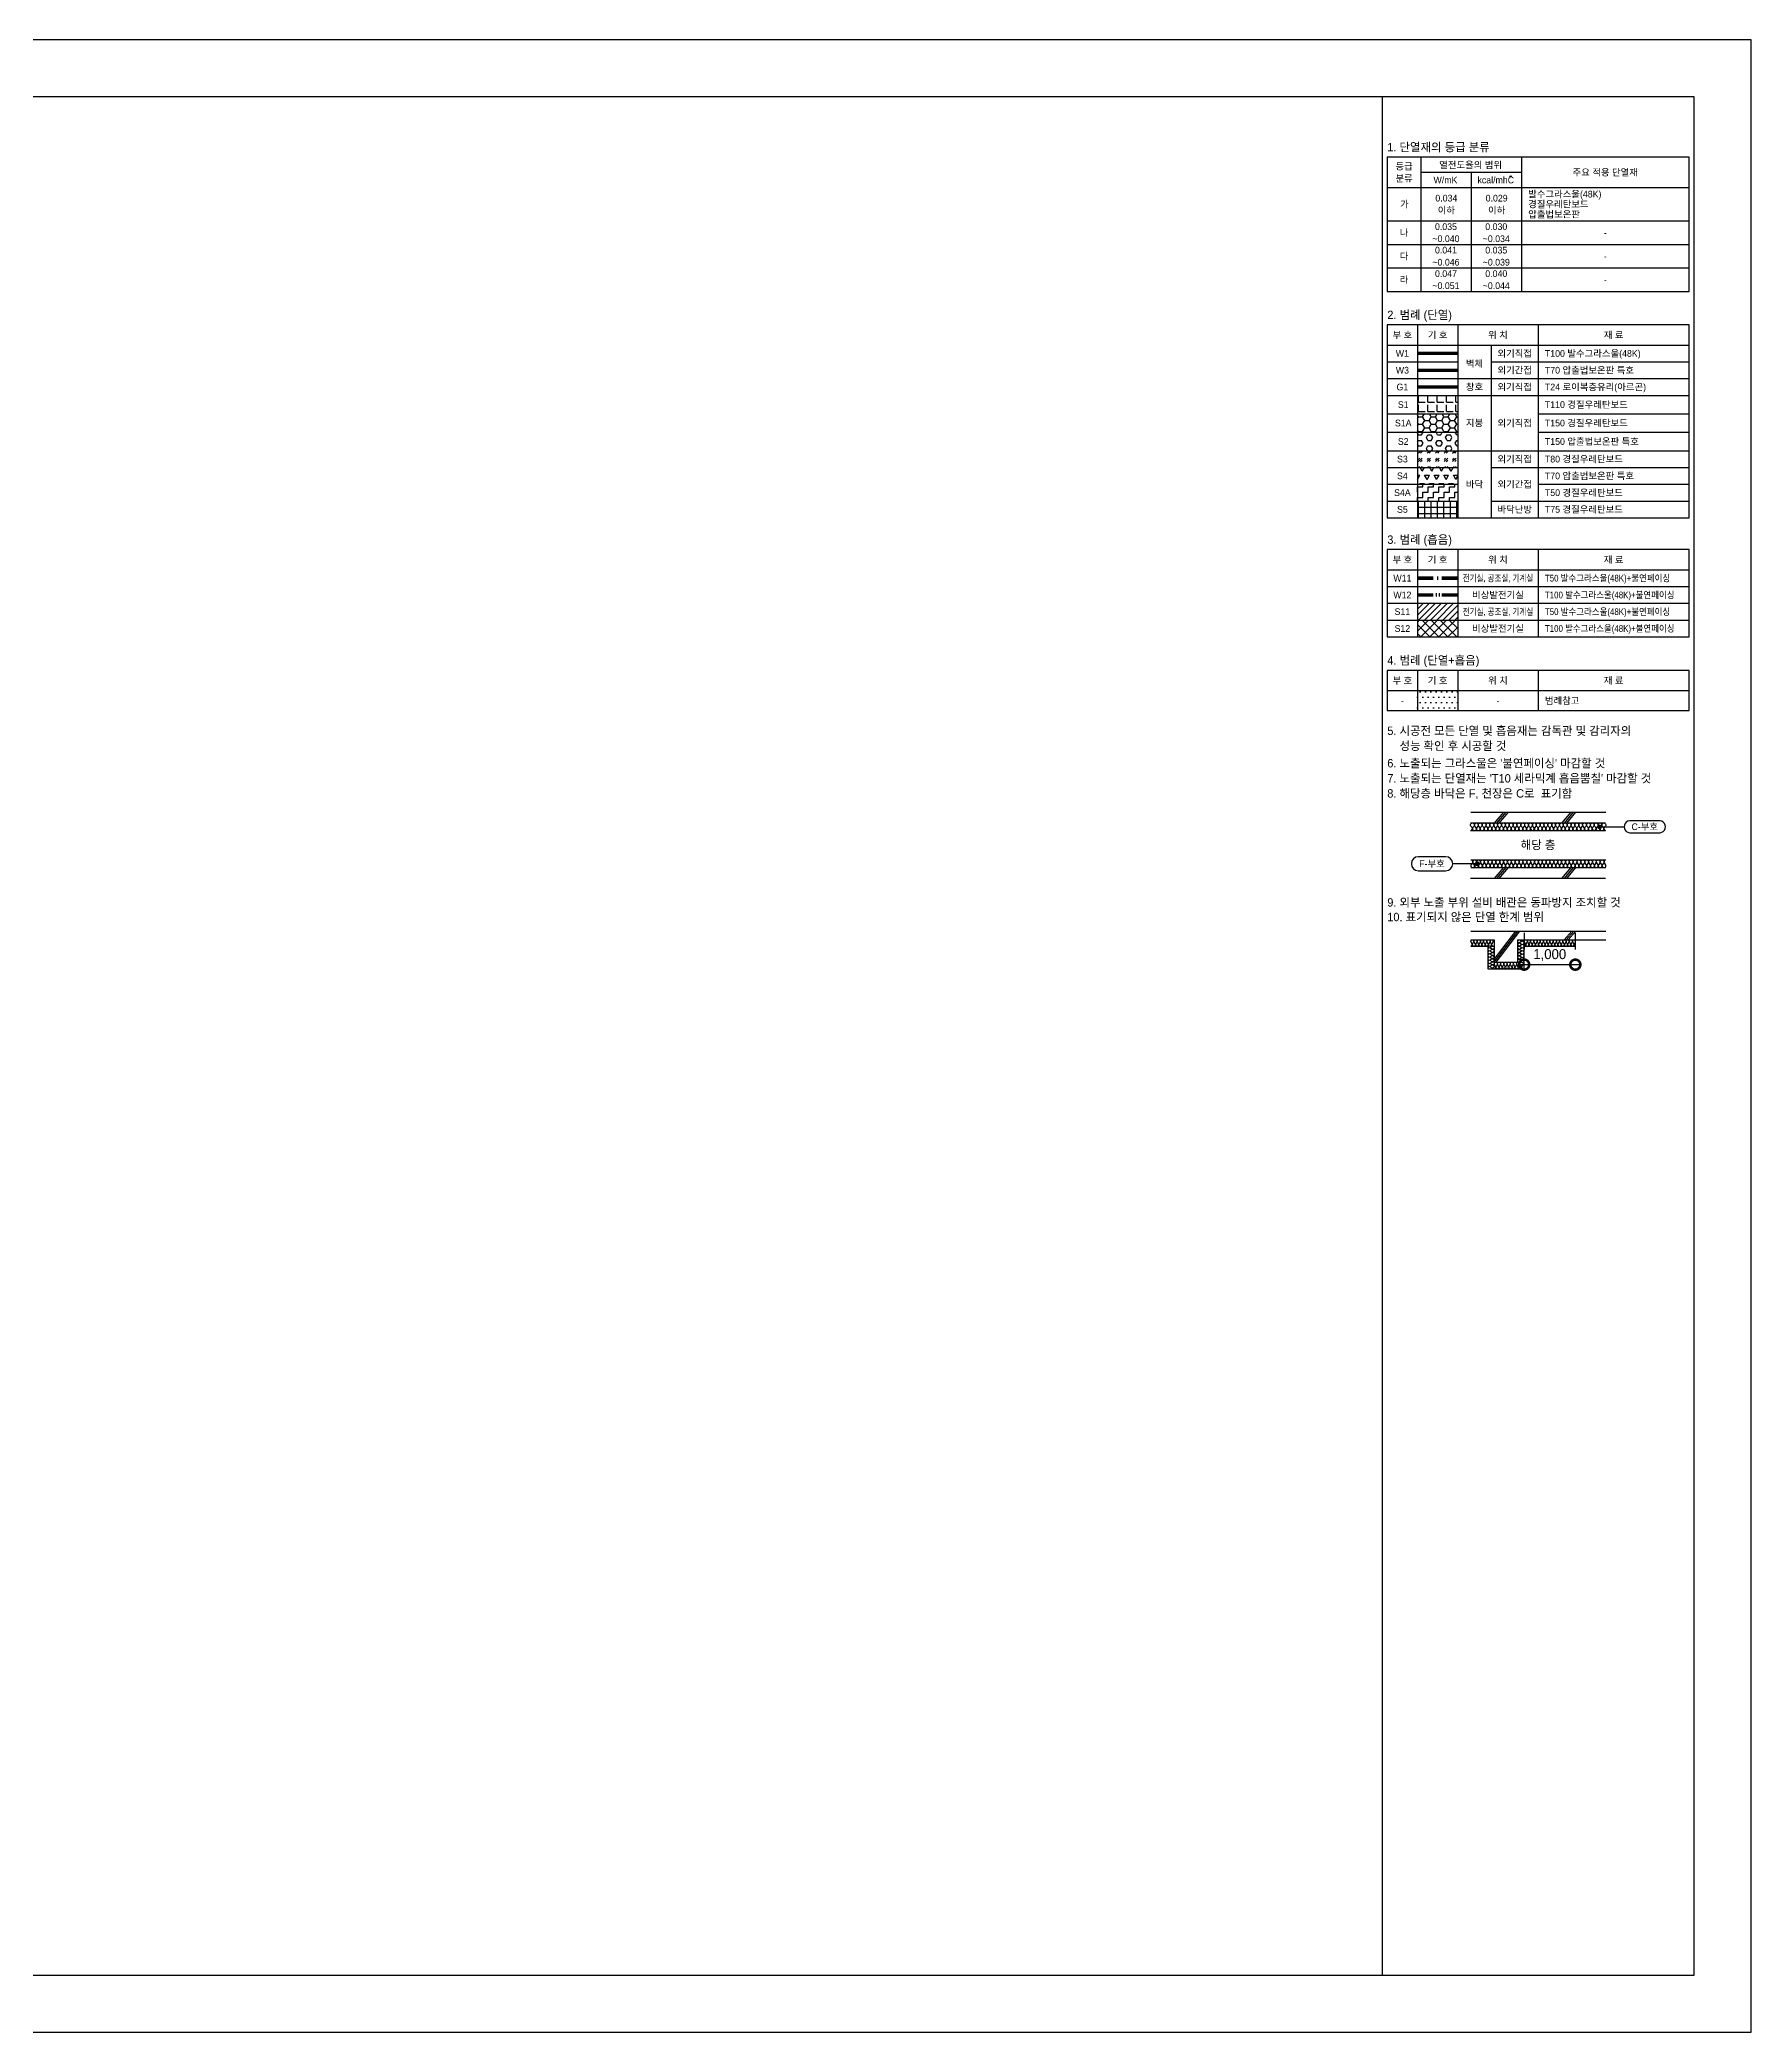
# Model space of a CAD drawing. Header units: millimetres. Extents: x -180 to 841, y -190 to 594.
# Drawn here: x 331 to 841, y 0 to 594 of the extents above; entities that cross this region are included whole.
import ezdxf
from ezdxf.enums import TextEntityAlignment as Align

# ---------------------------------------------------------------- set-up
doc = ezdxf.new("R2010")
doc.units = ezdxf.units.MM
doc.linetypes.add('200-06.단열흡음계획도$0$HIDDEN', pattern=[9.525, 6.35, -3.175])
doc.linetypes.add('ISO10W100', pattern=[18, 12, -3, 0, -3])
for name, color, linetype in [('(지붕 직접 T180 페놀릭폼)', 6, 'Continuous'), ('4', 4, 'Continuous'), ('7', 7, 'Continuous'), ('A-DIM', 7, 'Continuous'), ('A-HAT', 8, 'Continuous'), ('A-ln', 6, 'Continuous'), ('A-TEXT-NOTE', 7, 'Continuous'), ('CON', 2, 'Continuous'), ('G1', 4, 'Continuous'), ('S1 (지붕 직접 T110 경질우레탄보드)', 6, 'Continuous'), ('S11 (흡음 T50 그라스울)', 6, 'Continuous'), ('S12 (흡음 T100 그라스울)', 6, 'Continuous'), ('S3A (바닥 직접 T30 경질우레탄보드)', 6, 'Continuous'), ('S4 (바닥 간접 T70 압출법보온판 특호)', 6, 'Continuous'), ('S5 (바닥 간접 T90 T45 경질우레탄보드)', 6, 'Continuous'), ('S6 (층간 난방 T90 PF보드)', 6, 'Continuous'), ('W1 (벽 직접 T100 그라스울)', 2, 'Continuous'), ('W11 (벽 흡음 T50 그라스울)', 3, 'Continuous'), ('W3 (간접 T60압출법보온판))', 2, 'Continuous')]:
    doc.layers.add(name, color=color, linetype=linetype)
doc.layers.add('NOPLOT', color=193, linetype='Continuous', plot=False)
doc.styles.add('200-06.단열흡음계획도$0$Gtx', font='')
doc.styles.add('Gdim', font='')
doc.styles.add('Gtx', font='')
doc.styles.get('200-06.단열흡음계획도$0$Gtx').set_extended_font_data('Dotum')
doc.styles.get('Gdim').set_extended_font_data('Dotum')
doc.styles.get('Gtx').set_extended_font_data('Dotum')

# ---------------------------------------------------------------- blocks, each defined once
blk = doc.blocks.new('_DotSmall')
at = {"color": 0, "linetype": 'ByBlock', "const_width": 0.5}
blk.add_lwpolyline([(-0.0625, 0, 1), (0.0625, 0, 1)], format="xyb", close=True, dxfattribs=at)

msp = doc.modelspace()

# ---------------------------------------------------------------- hatches: boundary and pattern name
at = {"layer": '(지붕 직접 T180 페놀릭폼)', "ltscale": 100, "transparency": 33554687}
h = msp.add_hatch(dxfattribs=at)
h.set_pattern_fill('DOTS', color=256)
h.set_pattern_definition([(0, (-300000, 47015), (0.79375, 1.5875), [0, -1.5875])])
h.paths.add_polyline_path([(753.5, 400), (741.5, 400), (741.5, 394), (753.5, 394)])
at = {"layer": 'A-TEXT-NOTE'}
h = msp.add_hatch(color=256, dxfattribs=at)
edge = h.paths.add_edge_path()
edge.add_arc((795.77, 359.39), 0.563, 180, 540)
h = msp.add_hatch(color=256, dxfattribs=at)
edge = h.paths.add_edge_path()
edge.add_arc((759.34, 348.36), 0.563, 0, 360, ccw=False)
at = {"layer": 'S1 (지붕 직접 T110 경질우레탄보드)', "ltscale": 100}
h = msp.add_hatch(dxfattribs=at)
h.set_pattern_fill('ANGLE', color=256, scale=0.4)
h.set_pattern_definition([(0, (741.7766, 485.9358), (0, 2.794), [2.032, -0.762]), (90, (741.7766, 485.9358), (-2.794, 2e-16), [2.032, -0.762])])
h.paths.add_polyline_path([(753.5, 488), (741.5, 488), (741.5, 482.5), (753.5, 482.5)])
h = msp.add_hatch(dxfattribs=at)
h.set_pattern_fill('HONEY', color=256, scale=0.4)
h.set_pattern_definition([(0, (741.7766, 468.4358), (1.905, 1.09985), [1.27, -2.54]), (120, (741.7766, 468.4358), (-1.905, 1.09985), [1.27, -2.54]), (60, (741.7766, 468.4358), (4e-09, 2.199705), [-2.54, 1.27])])
h.paths.add_polyline_path([(753.5, 482.5), (741.5, 482.5), (741.5, 477), (753.5, 477)])
h = msp.add_hatch(dxfattribs=at)
h.set_pattern_fill('HEX', color=256, scale=0.3)
h.set_pattern_definition([(0, (741.7766, 472.9358), (0, 1.64978), [0.9525, -1.905]), (120, (741.7766, 472.9358), (-1.42875, -0.8249), [0.9525, -1.905]), (60, (742.7291, 472.9358), (-1.42875, 0.8249), [0.9525, -1.905])])
h.paths.add_polyline_path([(753.5, 477), (741.5, 477), (741.5, 471.5), (753.5, 471.5)])
at = {"layer": 'S11 (흡음 T50 그라스울)', "ltscale": 100, "transparency": 33554687}
h = msp.add_hatch(dxfattribs=at)
h.set_pattern_fill('ANSI31', color=256, scale=0.4)
h.set_pattern_definition([(45, (9e-13, 24), (-0.8980256, 0.8980256), [])])
h.paths.add_polyline_path([(753.5, 426), (741.5, 426), (741.5, 421), (753.5, 421)])
at = {"layer": 'S12 (흡음 T100 그라스울)', "ltscale": 100, "transparency": 33554687}
h = msp.add_hatch(dxfattribs=at)
h.set_pattern_fill('ANSI37', color=256, scale=0.6)
h.set_pattern_definition([(45, (-300000, -112975), (-1.347038418, 1.347038418), []), (135, (-300000, -112975), (-1.347038418, -1.347038418), [])])
h.paths.add_polyline_path([(753.5, 421), (741.5, 421), (741.5, 416), (753.5, 416)])
at = {"layer": 'S3A (바닥 직접 T30 경질우레탄보드)', "ltscale": 100, "transparency": 33554687}
h = msp.add_hatch(dxfattribs=at)
h.set_pattern_fill('GOST_GLASS', color=256, scale=0.3)
h.set_pattern_definition([(45, (746.9011, 396.9794), (2.545584, 0), [1.5, -2.1]), (45, (747.5375, 396.9794), (2.545584, 0), [0.6, -3]), (45, (746.9011, 397.6158), (2.545584, 0), [0.6, -3])])
h.paths.add_polyline_path([(741.5, 471.5), (753.5, 471.5), (753.5, 466.5), (741.5, 466.5)])
at = {"layer": 'S4 (바닥 간접 T70 압출법보온판 특호)', "ltscale": 100}
h = msp.add_hatch(dxfattribs=at)
h.set_pattern_fill('TRIANG', color=256, scale=0.3)
h.set_pattern_definition([(60, (741.5, 458), (-1.42875, 2.47467), [1.42875, -1.42875]), (120, (741.5, 458), (-2.8575, 2e-09), [1.42875, -1.42875]), (0, (740.7856, 459.2373), (1.42875, 2.47467), [1.42875, -1.42875])])
h.paths.add_polyline_path([(753.5, 466.5), (741.5, 466.5), (741.5, 461.5), (753.5, 461.5)])
at = {"layer": 'S5 (바닥 간접 T90 T45 경질우레탄보드)', "ltscale": 100, "transparency": 33554687}
h = msp.add_hatch(dxfattribs=at)
h.set_pattern_fill('ZIGZAG', color=256, scale=0.5)
h.set_pattern_definition([(0, (741.5, 448), (1.5875, 1.5875), [1.5875, -1.5875]), (90, (743.0875, 448), (-1.5875, 1.5875), [1.5875, -1.5875])])
h.paths.add_polyline_path([(753.5, 461.5), (741.5, 461.5), (741.5, 456.5), (753.5, 456.5)])
at = {"layer": 'S6 (층간 난방 T90 PF보드)', "ltscale": 100}
h = msp.add_hatch(dxfattribs=at)
h.set_pattern_fill('NET', color=256, scale=0.6)
h.set_pattern_definition([(0, (747.5, 458.5), (0, 1.905), []), (90, (747.5, 458.5), (-1.905, 1e-16), [])])
h.paths.add_polyline_path([(753.5, 456.5), (741.5, 456.5), (741.5, 451.5), (753.5, 451.5)])

# ---------------------------------------------------------------- linework, layer by layer
at = {"layer": '4'}
for p, q in [((742.5, 554.5), (772.5, 554.5)), ((757.5, 554.5), (757.5, 519)), ((732.5, 540), (822.5, 540)), ((732.5, 533), (822.5, 533)), ((732.5, 526), (822.5, 526)), ((763.5, 503), (763.5, 451.5)), ((732.5, 498), (753.5, 498)), ((763.5, 498), (822.5, 498)), ((732.5, 493), (822.5, 493)), ((732.5, 482.5), (753.5, 482.5)), ((777.5, 482.5), (822.5, 482.5)), ((732.5, 477), (753.5, 477)), ((777.5, 477), (822.5, 477)), ((732.5, 471.5), (753.5, 471.5)), ((753.5, 471.5), (822.5, 471.5)), ((732.5, 466.5), (753.5, 466.5)), ((763.5, 466.5), (822.5, 466.5)), ((763.5, 466.5), (822.5, 466.5)), ((732.5, 461.5), (753.5, 461.5)), ((777.5, 461.5), (822.5, 461.5)), ((732.5, 456.5), (753.5, 456.5)), ((732.5, 451.5), (753.5, 451.5)), ((763.5, 456.5), (822.5, 456.5)), ((763.5, 451.5), (822.5, 451.5)), ((732.5, 431), (822.5, 431)), ((732.5, 421), (822.5, 421))]:
    msp.add_line(p, q, dxfattribs=at)
at = {"layer": '7'}
for p, q in [((742.5, 559), (742.5, 519)), ((772.5, 559), (772.5, 519)), ((732.5, 550), (822.5, 550)), ((741.5, 509), (741.5, 451.5)), ((753.5, 509), (753.5, 451.5)), ((777.5, 509), (777.5, 451.5)), ((732.5, 503), (822.5, 503)), ((777.5, 498), (822.5, 498)), ((732.5, 488), (822.5, 488)), ((741.5, 442), (741.5, 416)), ((753.5, 442), (753.5, 416)), ((777.5, 442), (777.5, 416)), ((732.5, 436), (822.5, 436)), ((732.5, 426), (822.5, 426)), ((732.5, 416), (822.5, 416)), ((741.5, 406), (741.5, 394)), ((753.5, 406), (753.5, 394)), ((777.5, 406), (777.5, 394)), ((732.5, 400), (822.5, 400))]:
    msp.add_line(p, q, dxfattribs=at)
for points in [[(732.5, 519), (822.5, 519), (822.5, 559), (732.5, 559)], [(732.5, 451.5), (822.5, 451.5), (822.5, 509), (732.5, 509)], [(732.5, 394), (822.5, 394), (822.5, 406), (732.5, 406)]]:
    msp.add_lwpolyline(points, close=True, dxfattribs=at)
msp.add_lwpolyline([(822.5, 416), (822.5, 442), (732.5, 442), (732.5, 416)], dxfattribs=at)
at = {"layer": 'A-DIM', "color": 1}
for p, q in [((773.31, 327.79), (773.31, 322.78)), ((788.57, 327.79), (788.57, 322.78)), ((771.81, 318.28), (790.07, 318.28))]:
    msp.add_line(p, q, dxfattribs=at)
at = {"layer": 'A-HAT', "color": 8}
for p, q in [((764.48, 360.48), (767.23, 363.71)), ((765.19, 360.48), (767.93, 363.71)), ((765.89, 360.48), (768.64, 363.71)), ((784.59, 360.48), (787.34, 363.71)), ((785.3, 360.48), (788.04, 363.71)), ((786, 360.48), (788.75, 363.71)), ((764.48, 343.98), (767.23, 347.21)), ((765.19, 343.98), (767.93, 347.21)), ((765.89, 343.98), (768.64, 347.21)), ((784.59, 343.98), (787.34, 347.21)), ((785.3, 343.98), (788.04, 347.21)), ((786, 343.98), (788.75, 347.21)), ((764.36, 318.99), (771.39, 328.29)), ((764.36, 319.83), (770.8, 328.29)), ((764.95, 318.99), (771.98, 328.29)), ((785.27, 325.71), (787.56, 328.29)), ((785.86, 325.71), (788.15, 328.29)), ((786.45, 325.71), (788.74, 328.29))]:
    msp.add_line(p, q, dxfattribs=at)
at = {"layer": 'A-HAT'}
for points in [[(757.34, 358.23, 0.618034), (757.8, 359.15), (757.45, 359.61, -2), (758.38, 359.61), (758.03, 359.15, 2), (758.95, 359.15), (758.61, 359.61, -2), (759.53, 359.61), (759.18, 359.15, 2), (760.1, 359.15), (759.76, 359.61, -2), (760.68, 359.61), (760.33, 359.15, 2), (761.26, 359.15), (760.91, 359.61, -2), (761.83, 359.61), (761.49, 359.15, 2), (762.41, 359.15), (762.06, 359.61, -2), (762.98, 359.61), (762.64, 359.15, 2), (763.56, 359.15), (763.21, 359.61, -2), (764.14, 359.61), (763.79, 359.15, 2), (764.71, 359.15), (764.37, 359.61, -2), (765.29, 359.61), (764.94, 359.15, 2), (765.86, 359.15), (765.52, 359.61, -2), (766.44, 359.61), (766.09, 359.15, 2), (767.02, 359.15), (766.67, 359.61, -2), (767.59, 359.61), (767.25, 359.15, 2), (768.17, 359.15), (767.82, 359.61, -2), (768.74, 359.61), (768.4, 359.15, 2), (769.32, 359.15), (768.97, 359.61, -2), (769.9, 359.61), (769.55, 359.15, 2), (770.47, 359.15), (770.13, 359.61, -2), (771.05, 359.61), (770.7, 359.15, 2), (771.62, 359.15), (771.28, 359.61, -2), (772.2, 359.61), (771.85, 359.15, 2), (772.78, 359.15), (772.43, 359.61, -2), (773.35, 359.61), (773.01, 359.15, 2), (773.93, 359.15), (773.58, 359.61, -2), (774.5, 359.61), (774.16, 359.15, 2), (775.08, 359.15), (774.73, 359.61, -2), (775.66, 359.61), (775.31, 359.15, 0.618034), (775.77, 358.23, 0.618034), (776.23, 359.15), (775.89, 359.61, -2), (776.81, 359.61), (776.46, 359.15, 2), (777.38, 359.15), (777.04, 359.61, -2), (777.96, 359.61), (777.61, 359.15, 2), (778.54, 359.15), (778.19, 359.61, -2), (779.11, 359.61), (778.77, 359.15, 2), (779.69, 359.15), (779.34, 359.61, -2), (780.26, 359.61), (779.92, 359.15, 2), (780.84, 359.15), (780.49, 359.61, -2), (781.42, 359.61), (781.07, 359.15, 2), (781.99, 359.15), (781.65, 359.61, -2), (782.57, 359.61), (782.22, 359.15, 2), (783.14, 359.15), (782.8, 359.61, -2), (783.72, 359.61), (783.37, 359.15, 2), (784.3, 359.15), (783.95, 359.61, -2), (784.87, 359.61), (784.53, 359.15, 2), (785.45, 359.15), (785.1, 359.61, -2), (786.02, 359.61), (785.68, 359.15, 2), (786.6, 359.15), (786.25, 359.61, -2), (787.18, 359.61), (786.83, 359.15, 2), (787.75, 359.15), (787.41, 359.61, -2), (788.33, 359.61), (787.98, 359.15, 2), (788.9, 359.15), (788.56, 359.61, -2), (789.48, 359.61), (789.13, 359.15, 2), (790.06, 359.15), (789.71, 359.61, -2), (790.63, 359.61), (790.29, 359.15, 2), (791.21, 359.15), (790.86, 359.61, -2), (791.78, 359.61), (791.44, 359.15, 2), (792.36, 359.15), (792.01, 359.61, -2), (792.94, 359.61), (792.59, 359.15, 2), (793.51, 359.15), (793.17, 359.61, -2), (794.09, 359.61), (793.74, 359.15, 0.618034), (794.2, 358.23, 0.618034), (794.66, 359.15), (794.32, 359.61, -2), (795.24, 359.61), (794.89, 359.15, 2), (795.82, 359.15), (795.47, 359.61, -2), (796.39, 359.61), (796.05, 359.15, 2), (796.97, 359.15), (796.62, 359.61, -2), (797.54, 359.61), (797.2, 359.15, 0.584256), (797.6, 358.23)], [(757.4, 349.51, -0.618034), (757.86, 348.59), (757.51, 348.13, 2), (758.43, 348.13), (758.09, 348.59, -2), (759.01, 348.59), (758.67, 348.13, 2), (759.59, 348.13), (759.24, 348.59, -2), (760.16, 348.59), (759.82, 348.13, 2), (760.74, 348.13), (760.39, 348.59, -2), (761.31, 348.59), (760.97, 348.13, 2), (761.89, 348.13), (761.55, 348.59, -2), (762.47, 348.59), (762.12, 348.13, 2), (763.04, 348.13), (762.7, 348.59, -2), (763.62, 348.59), (763.27, 348.13, 2), (764.19, 348.13), (763.85, 348.59, -2), (764.77, 348.59), (764.43, 348.13, 2), (765.35, 348.13), (765, 348.59, -2), (765.92, 348.59), (765.58, 348.13, 2), (766.5, 348.13), (766.15, 348.59, -2), (767.07, 348.59), (766.73, 348.13, 2), (767.65, 348.13), (767.31, 348.59, -2), (768.23, 348.59), (767.88, 348.13, 2), (768.8, 348.13), (768.46, 348.59, -2), (769.38, 348.59), (769.03, 348.13, 2), (769.95, 348.13), (769.61, 348.59, -2), (770.53, 348.59), (770.19, 348.13, 2), (771.11, 348.13), (770.76, 348.59, -2), (771.68, 348.59), (771.34, 348.13, 2), (772.26, 348.13), (771.91, 348.59, -2), (772.83, 348.59), (772.49, 348.13, 2), (773.41, 348.13), (773.07, 348.59, -2), (773.99, 348.59), (773.64, 348.13, 2), (774.56, 348.13), (774.22, 348.59, -2), (775.14, 348.59), (774.79, 348.13, 2), (775.71, 348.13), (775.37, 348.59, -0.618034), (775.83, 349.51, -0.618034), (776.29, 348.59), (775.95, 348.13, 2), (776.87, 348.13), (776.52, 348.59, -2), (777.44, 348.59), (777.1, 348.13, 2), (778.02, 348.13), (777.67, 348.59, -2), (778.59, 348.59), (778.25, 348.13, 2), (779.17, 348.13), (778.83, 348.59, -2), (779.75, 348.59), (779.4, 348.13, 2), (780.32, 348.13), (779.98, 348.59, -2), (780.9, 348.59), (780.55, 348.13, 2), (781.47, 348.13), (781.13, 348.59, -2), (782.05, 348.59), (781.71, 348.13, 2), (782.63, 348.13), (782.28, 348.59, -2), (783.2, 348.59), (782.86, 348.13, 2), (783.78, 348.13), (783.43, 348.59, -2), (784.35, 348.59), (784.01, 348.13, 2), (784.93, 348.13), (784.59, 348.59, -2), (785.51, 348.59), (785.16, 348.13, 2), (786.08, 348.13), (785.74, 348.59, -2), (786.66, 348.59), (786.31, 348.13, 2), (787.23, 348.13), (786.89, 348.59, -2), (787.81, 348.59), (787.47, 348.13, 2), (788.39, 348.13), (788.04, 348.59, -2), (788.96, 348.59), (788.62, 348.13, 2), (789.54, 348.13), (789.19, 348.59, -2), (790.11, 348.59), (789.77, 348.13, 2), (790.69, 348.13), (790.35, 348.59, -2), (791.27, 348.59), (790.92, 348.13, 2), (791.84, 348.13), (791.5, 348.59, -2), (792.42, 348.59), (792.07, 348.13, 2), (792.99, 348.13), (792.65, 348.59, -2), (793.57, 348.59), (793.23, 348.13, 2), (794.15, 348.13), (793.8, 348.59, -0.618034), (794.26, 349.51, -0.618034), (794.72, 348.59), (794.38, 348.13, 2), (795.3, 348.13), (794.95, 348.59, -2), (795.87, 348.59), (795.53, 348.13, 2), (796.45, 348.13), (796.11, 348.59, -2), (797.03, 348.59), (796.68, 348.13, 2), (797.6, 348.13), (797.26, 348.59, -0.584256), (797.66, 349.51)], [(757.37, 323.79, 0.618034), (757.76, 324.56), (757.47, 324.94, -2), (758.24, 324.94), (757.95, 324.56, 2), (758.72, 324.56), (758.43, 324.94, -2), (759.2, 324.94), (758.91, 324.56, 2), (759.68, 324.56), (759.39, 324.94, -2), (760.16, 324.94), (759.87, 324.56, 2), (760.64, 324.56), (760.35, 324.94, -2), (761.12, 324.94), (760.83, 324.56, 2), (761.6, 324.56), (761.31, 324.94, -2), (762.08, 324.94), (761.79, 324.56, 2), (762.56, 324.56), (762.27, 324.94, -2), (763.04, 324.94), (762.75, 324.56, 2), (763.52, 324.56), (763.23, 324.94, -2), (764, 324.94), (763.71, 324.56, 0.618034), (764.09, 323.79, 0.618034)], [(762.49, 323.79, 0.618034), (763.24, 323.42), (763.61, 323.7, -2), (763.61, 322.95), (763.24, 323.23, 2), (763.24, 322.48), (763.61, 322.76, -2), (763.61, 322.02), (763.24, 322.3, 2), (763.24, 321.55), (763.61, 321.83, -2), (763.61, 321.08), (763.24, 321.36, 2), (763.24, 320.62), (763.61, 320.9, -2), (763.61, 320.15), (763.24, 320.43, 2), (763.24, 319.68), (763.61, 319.96, -2), (763.61, 319.22), (763.24, 319.5, 2), (763.24, 318.75), (763.61, 319.03, -2), (763.61, 318.28), (763.24, 318.56, 2), (763.24, 317.82), (763.61, 318.1, -2), (763.61, 317.35), (763.24, 317.63, 0.618034), (762.49, 317.26, 0.618034)], [(773.31, 318.99, 0.618034), (772.54, 319.38), (772.16, 319.09, -2), (772.16, 319.86), (772.54, 319.57, 2), (772.54, 320.34), (772.16, 320.05, -2), (772.16, 320.82), (772.54, 320.53, 2), (772.54, 321.3), (772.16, 321.01, -2), (772.16, 321.78), (772.54, 321.49, 2), (772.54, 322.26), (772.16, 321.97, -2), (772.16, 322.74), (772.54, 322.45, 2), (772.54, 323.22), (772.16, 322.93, -2), (772.16, 323.7), (772.54, 323.41, 2), (772.54, 324.18), (772.16, 323.89, -2), (772.16, 324.66), (772.54, 324.37, 2), (772.54, 325.14), (772.16, 324.85, -2), (772.16, 325.62), (772.54, 325.33, 0.618034), (773.31, 325.71, 0.618034)], [(773.31, 323.79, 0.618034), (773.7, 324.56), (773.41, 324.94, -2), (774.18, 324.94), (773.89, 324.56, 2), (774.66, 324.56), (774.37, 324.94, -2), (775.14, 324.94), (774.85, 324.56, 2), (775.62, 324.56), (775.33, 324.94, -2), (776.1, 324.94), (775.81, 324.56, 2), (776.58, 324.56), (776.29, 324.94, -2), (777.06, 324.94), (776.77, 324.56, 2), (777.54, 324.56), (777.25, 324.94, -2), (778.02, 324.94), (777.73, 324.56, 2), (778.5, 324.56), (778.21, 324.94, -2), (778.98, 324.94), (778.69, 324.56, 2), (779.46, 324.56), (779.17, 324.94, -2), (779.94, 324.94), (779.65, 324.56, 2), (780.42, 324.56), (780.13, 324.94, -2), (780.9, 324.94), (780.61, 324.56, 2), (781.38, 324.56), (781.09, 324.94, -2), (781.86, 324.94), (781.57, 324.56, 2), (782.34, 324.56), (782.05, 324.94, -2), (782.82, 324.94), (782.53, 324.56, 2), (783.3, 324.56), (783.01, 324.94, -2), (783.78, 324.94), (783.49, 324.56, 2), (784.26, 324.56), (783.97, 324.94, -2), (784.74, 324.94), (784.45, 324.56, 2), (785.22, 324.56), (784.93, 324.94, -2), (785.7, 324.94), (785.41, 324.56, 2), (786.18, 324.56), (785.89, 324.94, -2), (786.66, 324.94), (786.37, 324.56, 2), (787.14, 324.56), (786.85, 324.94, -2), (787.62, 324.94), (787.33, 324.56, 2), (788.1, 324.56), (787.81, 324.94, -0.994362), (788.57, 325.52, -0.994362)], [(788.57, 324.94), (788.29, 324.56, 0.548238), (788.57, 323.8)], [(764.36, 317.07, 0.618034), (764.75, 317.84), (764.46, 318.23, -2), (765.23, 318.23), (764.94, 317.84, 2), (765.71, 317.84), (765.42, 318.23, -2), (766.19, 318.23), (765.9, 317.84, 2), (766.67, 317.84), (766.38, 318.23, -2), (767.15, 318.23), (766.86, 317.84, 2), (767.63, 317.84), (767.34, 318.23, -2), (768.11, 318.23), (767.82, 317.84, 2), (768.59, 317.84), (768.3, 318.23, -2), (769.07, 318.23), (768.78, 317.84, 2), (769.55, 317.84), (769.26, 318.23, -2), (770.03, 318.23), (769.74, 317.84, 2), (770.51, 317.84), (770.22, 318.23, -2), (770.99, 318.23), (770.7, 317.84, 2), (771.47, 317.84), (771.18, 318.23, -2), (771.95, 318.23), (771.66, 317.84, 2), (772.43, 317.84), (772.14, 318.23, -2), (772.91, 318.23), (772.62, 317.84, 0.618034), (773, 317.07, 0.618034)]]:
    msp.add_lwpolyline(points, format="xyb", dxfattribs=at)
at = {"layer": 'A-ln'}
for p, q in [((757.34, 358.23), (797.6, 358.23)), ((757.4, 349.51), (797.66, 349.51)), ((757.37, 323.79), (762.49, 323.79)), ((762.49, 323.79), (762.49, 317.07)), ((773.31, 317.07), (773.31, 323.79)), ((773.31, 323.79), (788.57, 323.79)), ((788.57, 325.71), (788.57, 323.79)), ((762.49, 317.07), (773.31, 317.07))]:
    msp.add_line(p, q, dxfattribs=at)
at = {"layer": 'A-TEXT-NOTE'}
for p, q in [((795.7, 359.39), (803.12, 359.39)), ((759.41, 348.36), (751.99, 348.36))]:
    msp.add_line(p, q, dxfattribs=at)
for points in [[(813.34, 357.62, 1.188885), (813.34, 361.15), (805.22, 361.15, 1.188885), (805.22, 357.62), (813.34, 357.62)], [(749.9, 346.26, 1), (749.9, 350.46), (741.77, 350.46, 1), (741.77, 346.26), (749.9, 346.26)]]:
    msp.add_lwpolyline(points, format="xyb", dxfattribs=at)
for centre, radius in [((769.29, 553.28), 0.144), ((795.77, 359.39), 0.563), ((759.34, 348.36), 0.563)]:
    msp.add_circle(centre, radius, dxfattribs=at)
at = {"layer": 'CON'}
for p, q in [((757.4, 363.71), (797.66, 363.71)), ((757.34, 360.54), (797.6, 360.54)), ((757.4, 347.21), (797.66, 347.21)), ((757.34, 344.04), (797.6, 344.04)), ((757.37, 328.29), (797.66, 328.29))]:
    msp.add_line(p, q, dxfattribs=at)
msp.add_lwpolyline([(757.37, 325.71), (764.36, 325.71), (764.36, 318.99), (771.39, 318.99), (771.39, 325.71), (797.66, 325.71)], dxfattribs=at)
at = {"layer": 'G1', "linetype": '200-06.단열흡음계획도$0$HIDDEN', "ltscale": 0.5, "const_width": 1}
msp.add_lwpolyline([(741.5, 490.5), (753.5, 490.5)], dxfattribs=at)
at = {"layer": 'NOPLOT'}
msp.add_line((731, 577), (731, 17), dxfattribs=at)
for points in [[(0, 0), (841, 0), (841, 594), (0, 594)], [(31, 17), (824, 17), (824, 577), (31, 577)]]:
    msp.add_lwpolyline(points, close=True, dxfattribs=at)
at = {"layer": 'W1 (벽 직접 T100 그라스울)', "const_width": 1}
msp.add_lwpolyline([(741.5, 500.5), (753.5, 500.5)], dxfattribs=at)
at = {"layer": 'W11 (벽 흡음 T50 그라스울)', "const_width": 1}
for points in [[(741.5, 433.5), (746.27, 433.5)], [(748.73, 433.5), (753.5, 433.5)], [(741.5, 428.5), (746.27, 428.5)], [(748.73, 428.5), (753.5, 428.5)]]:
    msp.add_lwpolyline(points, dxfattribs=at)
at = {"layer": 'W11 (벽 흡음 T50 그라스울)'}
for points in [[(747.49, 434.01), (747.49, 433)], [(747.05, 429.01), (747.05, 428)], [(747.95, 429.01), (747.95, 428)]]:
    msp.add_lwpolyline(points, dxfattribs=at)
at = {"layer": 'W3 (간접 T60압출법보온판))', "linetype": 'ISO10W100', "ltscale": 0.3, "const_width": 1}
msp.add_lwpolyline([(741.5, 495.5), (753.5, 495.5)], dxfattribs=at)

# ---------------------------------------------------------------- block references
at = {"layer": 'A-DIM', "color": 1, "xscale": 6, "yscale": 6, "zscale": 6, "rotation": 180}
msp.add_blockref('_DotSmall', (773.31, 318.28), dxfattribs=at)
at = {"layer": 'A-DIM', "color": 1, "xscale": 6, "yscale": 6, "zscale": 6}
msp.add_blockref('_DotSmall', (788.57, 318.28), dxfattribs=at)

# ---------------------------------------------------------------- texts
at = {"layer": 'A-DIM', "insert": (780.94, 321.13), "char_height": 3, "attachment_point": 5, "style": 'Gdim'}
msp.add_mtext('\\A1;1,000', dxfattribs=at)
at = {"layer": 'A-TEXT-NOTE'}
for s, height, style, p in [('1. 단열재의 등급 분류', 2.5, 'Gtx', (732.5, 562)), ('발수그라스울(48K)', 2, 'Gtx', (774.5, 548)), ('경질우레탄보드', 2, 'Gtx', (774.5, 545)), ('압출법보온판', 2, 'Gtx', (774.5, 542)), ('2. 범례 (단열)', 2.5, 'Gtx', (732.5, 512)), ('T100 발수그라스울(48K)', 2, '200-06.단열흡음계획도$0$Gtx', (779.5, 500.5)), ('T70 압출법보온판 특호', 2, '200-06.단열흡음계획도$0$Gtx', (779.5, 495.5)), ('T24 로이복층유리(아르곤)', 2, '200-06.단열흡음계획도$0$Gtx', (779.5, 490.5)), ('T110 경질우레탄보드', 2, '200-06.단열흡음계획도$0$Gtx', (779.5, 485.25)), ('T150 경질우레탄보드', 2, '200-06.단열흡음계획도$0$Gtx', (779.5, 479.75)), ('T150 압출법보온판 특호', 2, '200-06.단열흡음계획도$0$Gtx', (779.5, 474.25)), ('T80 경질우레탄보드', 2, '200-06.단열흡음계획도$0$Gtx', (779.5, 469)), ('T70 압출법보온판 특호', 2, '200-06.단열흡음계획도$0$Gtx', (779.5, 464)), ('T50 경질우레탄보드', 2, '200-06.단열흡음계획도$0$Gtx', (779.5, 459)), ('T75 경질우레탄보드', 2, '200-06.단열흡음계획도$0$Gtx', (779.5, 454)), ('3. 범례 (흡음)', 2.5, 'Gtx', (732.5, 445)), ('4. 범례 (단열+흡음)', 2.5, 'Gtx', (732.5, 409)), ('범례참고', 2, 'Gtx', (779.5, 397)), ('5. 시공전 모든 단열 및 흡음재는 감독관 및 감리자의', 2.5, 'Gtx', (732.5, 388)), ('    성능 확인 후 시공할 것', 2.5, 'Gtx', (732.5, 383.5)), ("6. 노출되는 그라스울은 '불연페이싱' 마감할 것", 2.5, 'Gtx', (732.5, 378.33)), ("7. 노출되는 단열재는 'T10 세라믹계 흡음뿜칠' 마감할 것", 2.5, 'Gtx', (732.5, 373.83)), ('8. 해당층 바닥은 F, 천장은 C로  표기함', 2.5, 'Gtx', (732.5, 369.33)), ('9. 외부 노출 부위 설비 배관은 동파방지 조치할 것', 2.5, 'Gtx', (732.5, 336.83)), ('10. 표기되지 않은 단열 한계 범위', 2.5, 'Gtx', (732.5, 332.48))]:
    msp.add_text(s, height=height, dxfattribs=dict(at, style=style)).set_placement(p, align=Align.MIDDLE_LEFT)
for s, height, style, p in [('분류', 2, 'Gtx', (737.5, 552.7)), ('등급', 2, 'Gtx', (737.5, 556.3)), ('W/mK', 2, 'Gtx', (749.85, 552.2)), ('열전도율의 범위', 2, 'Gtx', (757.35, 556.7)), ('kcal/mhC', 2, 'Gtx', (764.85, 552.2)), ('주요 적용 단열재', 2, 'Gtx', (797.5, 554.5)), ('0.034', 2, 'Gtx', (750.11, 546.8)), ('0.029', 2, 'Gtx', (765.11, 546.8)), ('가', 2, 'Gtx', (737.61, 545)), ('이하', 2, 'Gtx', (750.11, 543.2)), ('이하', 2, 'Gtx', (765.11, 543.2)), ('나', 2, 'Gtx', (737.5, 536.5)), ('~0.040', 2, 'Gtx', (750, 534.7)), ('0.035', 2, 'Gtx', (750, 538.3)), ('~0.034', 2, 'Gtx', (765, 534.7)), ('0.030', 2, 'Gtx', (765, 538.3)), ('-', 2, 'Gtx', (797.5, 536.5)), ('다', 2, 'Gtx', (737.5, 529.5)), ('~0.046', 2, 'Gtx', (750, 527.7)), ('0.041', 2, 'Gtx', (750, 531.3)), ('~0.039', 2, 'Gtx', (765, 527.7)), ('0.035', 2, 'Gtx', (765, 531.3)), ('-', 2, 'Gtx', (797.5, 529.5)), ('라', 2, 'Gtx', (737.5, 522.5)), ('0.047', 2, 'Gtx', (750, 524.3)), ('0.040', 2, 'Gtx', (765, 524.3)), ('~0.051', 2, 'Gtx', (750, 520.7)), ('~0.044', 2, 'Gtx', (765, 520.7)), ('-', 2, 'Gtx', (797.5, 522.5)), ('부 호', 2, '200-06.단열흡음계획도$0$Gtx', (737, 506)), ('기 호', 2, '200-06.단열흡음계획도$0$Gtx', (747.5, 506)), ('위 치', 2, '200-06.단열흡음계획도$0$Gtx', (765.5, 506)), ('재 료', 2, '200-06.단열흡음계획도$0$Gtx', (800, 506)), ('W1', 2, '200-06.단열흡음계획도$0$Gtx', (737, 500.5)), ('외기직접', 2, '200-06.단열흡음계획도$0$Gtx', (770.5, 500.5)), ('W3', 2, '200-06.단열흡음계획도$0$Gtx', (737, 495.5)), ('벽체', 2, '200-06.단열흡음계획도$0$Gtx', (758.5, 497.48)), ('외기간접', 2, '200-06.단열흡음계획도$0$Gtx', (770.5, 495.5)), ('G1', 2, '200-06.단열흡음계획도$0$Gtx', (737, 490.5)), ('창호', 2, '200-06.단열흡음계획도$0$Gtx', (758.5, 490.5)), ('외기직접', 2, '200-06.단열흡음계획도$0$Gtx', (770.5, 490.5)), ('S1', 2, '200-06.단열흡음계획도$0$Gtx', (737.25, 485.25)), ('S1A', 2, '200-06.단열흡음계획도$0$Gtx', (737.25, 479.75)), ('S2', 2, '200-06.단열흡음계획도$0$Gtx', (737.25, 474.25)), ('지붕', 2, '200-06.단열흡음계획도$0$Gtx', (758.5, 479.76)), ('외기직접', 2, '200-06.단열흡음계획도$0$Gtx', (770.5, 479.71)), ('S3', 2, '200-06.단열흡음계획도$0$Gtx', (737, 469)), ('외기직접', 2, '200-06.단열흡음계획도$0$Gtx', (770.5, 469)), ('S4', 2, '200-06.단열흡음계획도$0$Gtx', (737, 464)), ('S4A', 2, '200-06.단열흡음계획도$0$Gtx', (737, 459)), ('바닥', 2, '200-06.단열흡음계획도$0$Gtx', (758.5, 461.5)), ('외기간접', 2, '200-06.단열흡음계획도$0$Gtx', (770.5, 461.5)), ('S5', 2, '200-06.단열흡음계획도$0$Gtx', (737, 454)), ('바닥난방', 2, '200-06.단열흡음계획도$0$Gtx', (770.5, 454)), ('부 호', 2, 'Gtx', (737, 439)), ('기 호', 2, 'Gtx', (747.5, 439)), ('위 치', 2, 'Gtx', (765.5, 439)), ('재 료', 2, 'Gtx', (800, 439)), ('W11', 2, 'Gtx', (737, 433.5)), ('W12', 2, 'Gtx', (737, 428.5)), ('비상발전기실', 2, 'Gtx', (765.5, 428.5)), ('S11', 2, 'Gtx', (737, 423.5)), ('S12', 2, 'Gtx', (737, 418.5)), ('비상발전기실', 2, 'Gtx', (765.5, 418.5)), ('부 호', 2, 'Gtx', (737, 403)), ('기 호', 2, 'Gtx', (747.5, 403)), ('위 치', 2, 'Gtx', (765.5, 403)), ('재 료', 2, 'Gtx', (800, 403)), ('-', 2, 'Gtx', (737, 397)), ('C-부호', 2, 'Gtx', (809.28, 359.39)), ('해당 층', 2.5, 'Gtx', (777.47, 353.96)), ('F-부호', 2, 'Gtx', (745.83, 348.36))]:
    msp.add_text(s, height=height, dxfattribs=dict(at, style=style)).set_placement(p, align=Align.MIDDLE_CENTER)
at = {"layer": 'A-TEXT-NOTE', "style": 'Gtx', "width": 0.8}
for s, p in [('전기실, 공조실, 기계실', (765.5, 433.5)), ('전기실, 공조실, 기계실', (765.5, 423.5)), ('-', (765.5, 397))]:
    msp.add_text(s, height=2, dxfattribs=at).set_placement(p, align=Align.MIDDLE_CENTER)
at = {"layer": 'A-TEXT-NOTE', "style": 'Gtx', "width": 0.9}
for s, p in [('T50 발수그라스울(48K)+불연페이싱', (779.5, 433.5)), ('T100 발수그라스울(48K)+불연페이싱', (779.5, 428.5)), ('T50 발수그라스울(48K)+불연페이싱', (779.5, 423.5)), ('T100 발수그라스울(48K)+불연페이싱', (779.5, 418.5))]:
    msp.add_text(s, height=2, dxfattribs=at).set_placement(p, align=Align.MIDDLE_LEFT)

doc.saveas('drawing.dxf')
